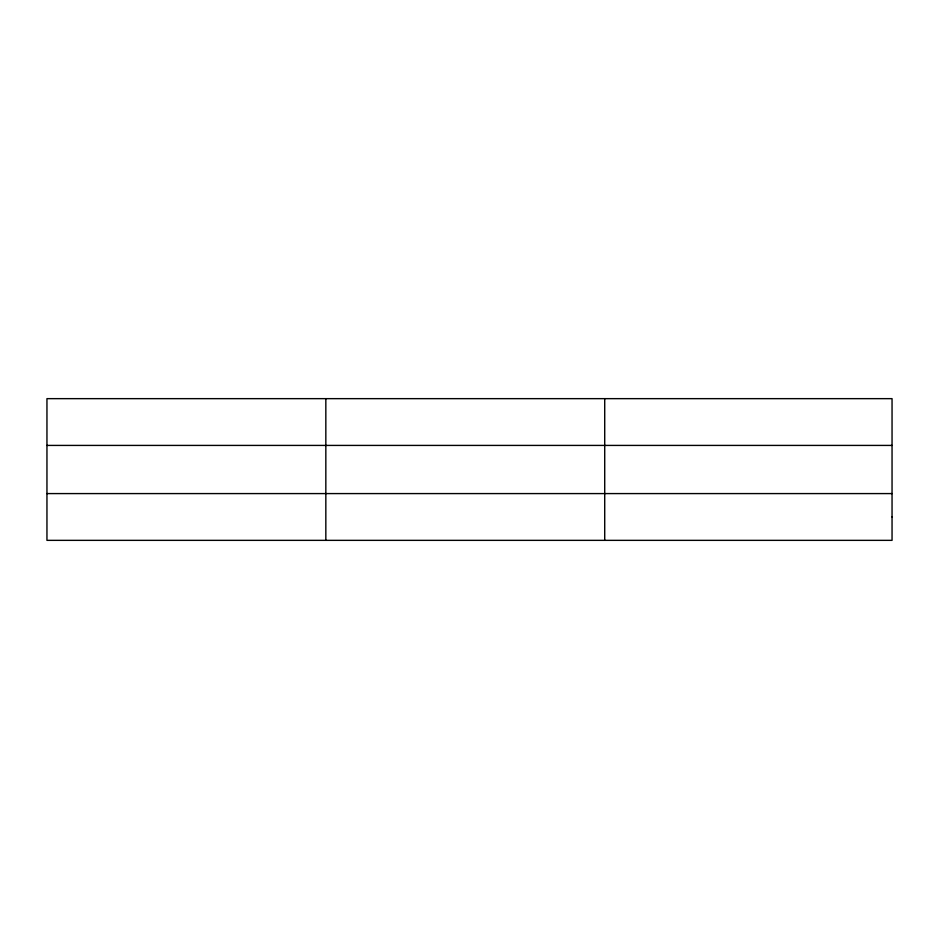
<?xml version="1.0" encoding="UTF-8"?>
<svg xmlns="http://www.w3.org/2000/svg" width="939" height="939" viewBox="0 0 939 939"><rect width="100%" height="100%" fill="white"/><g stroke="black" fill="none" stroke-linecap="round" stroke-linejoin="round"><path stroke-width="1.41" d="M325.833 398.652L325.833 540.348M604.716 398.652L604.716 540.348M46.95 445.415L892.05 445.415M46.95 493.585L892.05 493.585M892.05 516.966L892.05 540.348L46.95 540.348L46.95 398.652L892.05 398.652L892.05 516.966"/></g></svg>
